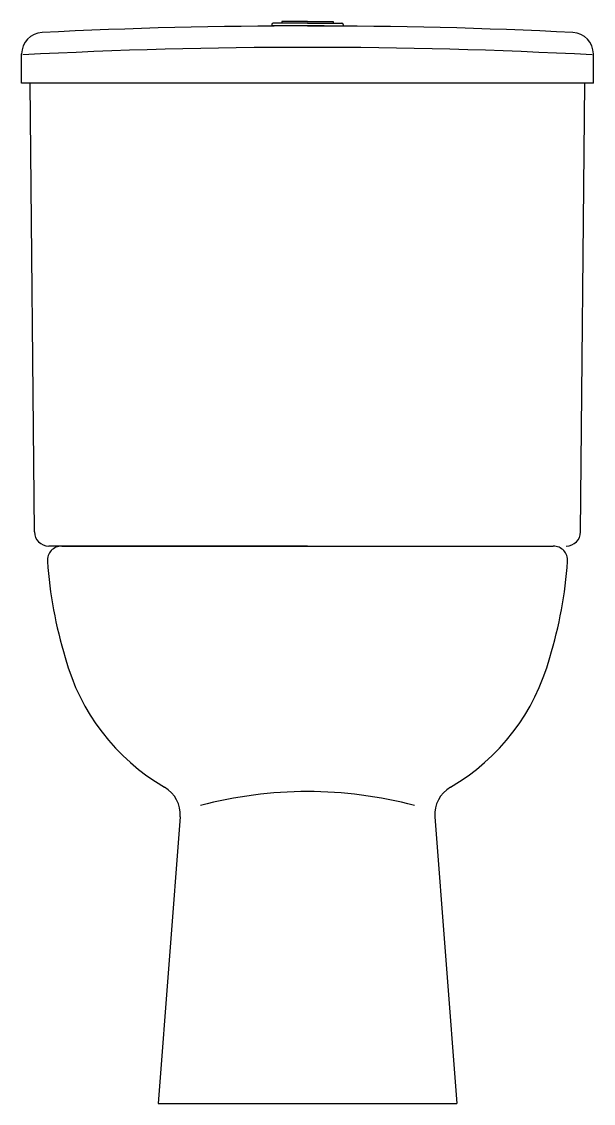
# Model space of a CAD drawing. Header units: millimetres. Extents: x -2983.584 to -2983.184, y 2966.518 to 2967.275.
import ezdxf

# ---------------------------------------------------------------- set-up
doc = ezdxf.new("R2010")
doc.units = ezdxf.units.MM
doc.header["$LTSCALE"] = 10
doc.layers.add('banheiro_louças', color=2, linetype='Continuous')

msp = doc.modelspace()

# ---------------------------------------------------------------- linework, layer by layer
at = {"layer": 'banheiro_louças', "ltscale": 5}
for p, q in [((-2983.38446, 2967.27406), (-2983.40846, 2967.27406)), ((-2983.38446, 2967.27506), (-2983.40246, 2967.27506)), ((-2983.38446, 2967.27506), (-2983.36646, 2967.27506)), ((-2983.38446, 2967.27406), (-2983.36046, 2967.27406)), ((-2983.38446, 2967.27206), (-2983.40946, 2967.27206)), ((-2983.38446, 2967.27206), (-2983.35946, 2967.27206)), ((-2983.58446, 2967.23206), (-2983.58446, 2967.2525)), ((-2983.18446, 2967.23206), (-2983.18446, 2967.2525)), ((-2983.18446, 2967.23206), (-2983.58446, 2967.23206)), ((-2983.57555, 2966.91796), (-2983.57846, 2967.23206)), ((-2983.19337, 2966.91796), (-2983.19046, 2967.23206)), ((-2983.38446, 2966.90806), (-2983.56555, 2966.90806)), ((-2983.55644, 2966.90806), (-2983.21248, 2966.90806)), ((-2983.47357, 2966.71861), (-2983.48896, 2966.51806)), ((-2983.29535, 2966.71861), (-2983.27996, 2966.51806)), ((-2983.48896, 2966.51806), (-2983.27996, 2966.51806))]:
    msp.add_line(p, q, dxfattribs=at)
at = {"layer": 'banheiro_louças', "ltscale": 20}
for p, q in [((-2983.40246, 2967.27506), (-2983.40246, 2967.27406)), ((-2983.36646, 2967.27506), (-2983.36646, 2967.27406)), ((-2983.40946, 2967.27306), (-2983.40946, 2967.27206)), ((-2983.35946, 2967.27306), (-2983.35946, 2967.27206))]:
    msp.add_line(p, q, dxfattribs=at)
for centre, start, end in [((-2983.40846, 2967.27306), 90, 180), ((-2983.36046, 2967.27306), 0, 90)]:
    msp.add_arc(centre, 0.001, start, end, dxfattribs=at)
at = {"layer": 'banheiro_louças', "ltscale": 5}
for centre, radius, start, end in [((-2983.56946, 2967.2525), 0.015, 92.82201, 180), ((-2983.38446, 2963.49944), 3.77261, 87.17799, 92.82201), ((-2983.19946, 2967.2525), 0.015, 0, 87.17799), ((-2983.38446, 2963.49944), 3.75761, 86.96112, 93.03888), ((-2983.56555, 2966.91806), 0.01, 180.5305, 270), ((-2983.20337, 2966.91806), 0.01, 270, 359.4695), ((-2983.55644, 2966.89806), 0.01, 90, 183.93269), ((-2983.21248, 2966.89806), 0.01, 356.06731, 90), ((-2983.26712, 2966.91794), 0.3, 183.93269, 197.03555), ((-2983.5018, 2966.91794), 0.3, 342.96445, 356.06731), ((-2983.40911, 2966.86902), 0.15, 195.05656, 239.84811), ((-2983.35981, 2966.86902), 0.15, 300.15189, 344.94344), ((-2983.4955, 2966.72029), 0.022, 355.61148, 59.84811), ((-2983.38446, 2966.44608), 0.29018, 75.04605, 104.95395), ((-2983.27342, 2966.72029), 0.022, 120.15189, 184.38852)]:
    msp.add_arc(centre, radius, start, end, dxfattribs=at)

doc.saveas('drawing.dxf')
